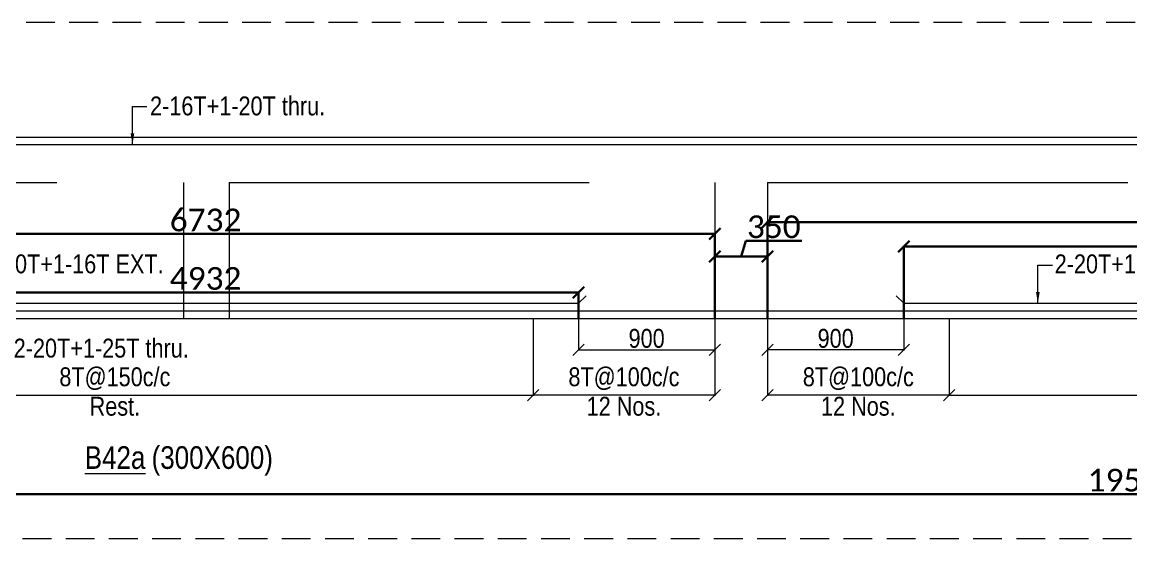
# Model space of a CAD drawing. Header units: millimetres. Extents: x 1112055 to 3390982, y -148532 to 766891.
# Drawn here: x 2913348 to 2928011, y 5592 to 12429 of the extents above; entities that cross this region are included whole.
import ezdxf
from ezdxf.enums import TextEntityAlignment as Align

# ---------------------------------------------------------------- set-up
doc = ezdxf.new("R2010")
doc.units = ezdxf.units.MM
doc.header["$PDMODE"] = 35
doc.header["$PDSIZE"] = -25
doc.linetypes.add('Hidden', pattern=[9.525, 6.35, -3.175])
for name, color, linetype, lineweight in [('B BEAM', 148, 'Continuous', 13), ('B BEAM IN LINE', 250, 'Continuous', 0), ('B STEEL', 34, 'Continuous', 15), ('B STEEL DIM', 216, 'Continuous', 13), ('B STEEL TEXT', 7, 'Continuous', 15), ('B STIRRUPS', 139, 'Continuous', 13), ('B-BEAM DOT', 251, 'Hidden', 9), ('B-BEAM NO', 215, 'Continuous', 18)]:
    doc.layers.add(name, color=color, linetype=linetype, lineweight=lineweight)
doc.styles.add('Cali', font='calibri.ttf')
doc.styles.add('SWINC', font='swissc.ttf')
doc.dimstyles.new('BHOOMI', dxfattribs={"dimtxt": 230, "dimasz": 150, "dimexe": 10, "dimexo": 0, "dimgap": 25, "dimtad": 1, "dimdec": 0, "dimzin": 0, "dimdsep": 46, "dimtxsty": 'SWINC', "dimblk": 'OBLIQUE', "dimcen": 0.09, "dimclrd": 250, "dimclre": 250, "dimclrt": 256, "dimaunit": 1, "dimadec": 3, "dimazin": 0, "dimtfac": 1, "dimtdec": 0, "dimtofl": 0, "dimtmove": 1, "dimatfit": 3, "dimfxl": 100, "dimtolj": 1, "dimtzin": 0, "dimlwd": 9, "dimlwe": 5, "dimarcsym": 0})

# ---------------------------------------------------------------- blocks, each defined once
blk = doc.blocks.new('_Oblique')
at = {"color": 0, "linetype": 'ByBlock', "lineweight": -2}
blk.add_line((-0.5, -0.5), (0.5, 0.5), dxfattribs=at)
blk = doc.blocks.new('*D6175')
at = {"layer": 'B STIRRUPS', "color": 250, "lineweight": 0, "transparency": 16777216}
for p, q in [((2909042, 8509), (2909042, 7485)), ((2920107, 8509), (2920107, 7485)), ((2909042, 7495), (2920107, 7495))]:
    blk.add_line(p, q, dxfattribs=at)
at = {"layer": 'Defpoints', "color": 0, "lineweight": 40, "transparency": 16777216}
for p in [(2909042, 8509), (2920107, 8509), (2920107, 7495)]:
    blk.add_point(p, dxfattribs=at)
at = {"layer": 'B STIRRUPS', "color": 250, "lineweight": 0, "transparency": 16777216, "xscale": 150, "yscale": 150, "zscale": 150, "rotation": 180}
blk.add_blockref('_Oblique', (2909042, 7495), dxfattribs=at)
at = {"layer": 'B STIRRUPS', "color": 250, "lineweight": 0, "transparency": 16777216, "xscale": 150, "yscale": 150, "zscale": 150}
blk.add_blockref('_Oblique', (2920107, 7495), dxfattribs=at)
at = {"layer": 'B STIRRUPS', "transparency": 16777216, "char_height": 250, "attachment_point": 5, "style": 'SWINC'}
for s, insert in [('\\A1;8T@150c/c', (2914574, 7711)), ('Rest.', (2914574, 7345))]:
    blk.add_mtext(s, dxfattribs=dict(at, insert=insert))
blk = doc.blocks.new('*D6176')
at = {"layer": 'B STIRRUPS', "color": 250, "lineweight": 0, "transparency": 16777216}
for p, q in [((2920107, 8509), (2920107, 7485)), ((2922507, 8509), (2922507, 7485)), ((2922507, 7495), (2920107, 7495))]:
    blk.add_line(p, q, dxfattribs=at)
at = {"layer": 'Defpoints', "color": 0, "lineweight": 40, "transparency": 16777216}
for p in [(2920107, 8509), (2922507, 8509), (2920107, 7495)]:
    blk.add_point(p, dxfattribs=at)
at = {"layer": 'B STIRRUPS', "color": 250, "lineweight": 0, "transparency": 16777216, "xscale": 150, "yscale": 150, "zscale": 150}
for p, rotation in [((2920107, 7495), 180.0000497456551), ((2922507, 7495), 4.97456550997683e-05)]:
    blk.add_blockref('_Oblique', p, dxfattribs=dict(at, rotation=rotation))
at = {"layer": 'B STIRRUPS', "transparency": 16777216, "char_height": 250, "attachment_point": 5, "rotation": 0, "style": 'SWINC'}
for s, insert in [('\\A1;8T@100c/c', (2921307, 7711)), ('12 Nos.', (2921307, 7345))]:
    blk.add_mtext(s, dxfattribs=dict(at, insert=insert))
blk = doc.blocks.new('*D6178')
at = {"layer": 'B STEEL DIM', "lineweight": 5, "transparency": 16777216}
for p, q in [((2920707, 8709), (2920707, 8083)), ((2922507, 8509), (2922507, 8083))]:
    blk.add_line(p, q, dxfattribs=at)
at = {"layer": 'B STEEL DIM', "lineweight": 9, "transparency": 16777216}
blk.add_line((2920707, 8093), (2922507, 8093), dxfattribs=at)
at = {"layer": 'Defpoints', "color": 0, "lineweight": 40, "transparency": 16777216}
for p in [(2920707, 8709), (2922507, 8509), (2922507, 8093)]:
    blk.add_point(p, dxfattribs=at)
at = {"layer": 'B STEEL DIM', "lineweight": 9, "transparency": 16777216, "xscale": 150, "yscale": 150, "zscale": 150, "rotation": 180}
blk.add_blockref('_Oblique', (2920707, 8093), dxfattribs=at)
at = {"layer": 'B STEEL DIM', "lineweight": 9, "transparency": 16777216, "xscale": 150, "yscale": 150, "zscale": 150}
blk.add_blockref('_Oblique', (2922507, 8093), dxfattribs=at)
at = {"layer": 'B STEEL DIM', "transparency": 16777216, "insert": (2921607, 8243), "char_height": 250, "attachment_point": 5, "style": 'SWINC'}
blk.add_mtext('\\A1;900', dxfattribs=at)
blk = doc.blocks.new('*D6179')
at = {"layer": 'B STEEL DIM', "lineweight": 5, "transparency": 16777216}
for p, q in [((2925007, 8709), (2925007, 8083)), ((2923207, 8509), (2923207, 8083))]:
    blk.add_line(p, q, dxfattribs=at)
at = {"layer": 'B STEEL DIM', "lineweight": 9, "transparency": 16777216}
blk.add_line((2925007, 8093), (2923207, 8093), dxfattribs=at)
at = {"layer": 'Defpoints', "color": 0, "lineweight": 40, "transparency": 16777216}
for p in [(2925007, 8709), (2923207, 8509), (2923207, 8093)]:
    blk.add_point(p, dxfattribs=at)
at = {"layer": 'B STEEL DIM', "lineweight": 9, "transparency": 16777216, "xscale": 150, "yscale": 150, "zscale": 150, "rotation": 180}
blk.add_blockref('_Oblique', (2923207, 8093), dxfattribs=at)
at = {"layer": 'B STEEL DIM', "lineweight": 9, "transparency": 16777216, "xscale": 150, "yscale": 150, "zscale": 150}
blk.add_blockref('_Oblique', (2925007, 8093), dxfattribs=at)
at = {"layer": 'B STEEL DIM', "transparency": 16777216, "insert": (2924107, 8243), "char_height": 250, "attachment_point": 5, "style": 'SWINC'}
blk.add_mtext('\\A1;900', dxfattribs=at)
blk = doc.blocks.new('*D6181')
at = {"layer": 'B STIRRUPS', "color": 250, "lineweight": 0, "transparency": 16777216}
for p, q in [((2923207, 8509), (2923207, 7485)), ((2925607, 8509), (2925607, 7485)), ((2925607, 7495), (2923207, 7495))]:
    blk.add_line(p, q, dxfattribs=at)
at = {"layer": 'Defpoints', "color": 0, "lineweight": 40, "transparency": 16777216}
for p in [(2923207, 8509), (2925607, 8509), (2923207, 7495)]:
    blk.add_point(p, dxfattribs=at)
at = {"layer": 'B STIRRUPS', "color": 250, "lineweight": 0, "transparency": 16777216, "xscale": 150, "yscale": 150, "zscale": 150}
for p, rotation in [((2923207, 7495), 180.0000497456551), ((2925607, 7495), 4.97456550997683e-05)]:
    blk.add_blockref('_Oblique', p, dxfattribs=dict(at, rotation=rotation))
at = {"layer": 'B STIRRUPS', "transparency": 16777216, "char_height": 250, "attachment_point": 5, "rotation": 0, "style": 'SWINC'}
for s, insert in [('\\A1;8T@100c/c', (2924407, 7711)), ('12 Nos.', (2924407, 7345))]:
    blk.add_mtext(s, dxfattribs=dict(at, insert=insert))
blk = doc.blocks.new('*D6182')
at = {"layer": 'B STIRRUPS', "color": 250, "lineweight": 0, "transparency": 16777216}
for p, q in [((2925607, 8509), (2925607, 7485)), ((2933932, 8509), (2933932, 7485)), ((2925607, 7495), (2933932, 7495))]:
    blk.add_line(p, q, dxfattribs=at)
at = {"layer": 'Defpoints', "color": 0, "lineweight": 40, "transparency": 16777216}
for p in [(2925607, 8509), (2933932, 8509), (2933932, 7495)]:
    blk.add_point(p, dxfattribs=at)
at = {"layer": 'B STIRRUPS', "color": 250, "lineweight": 0, "transparency": 16777216, "xscale": 150, "yscale": 150, "zscale": 150, "rotation": 180}
blk.add_blockref('_Oblique', (2925607, 7495), dxfattribs=at)
at = {"layer": 'B STIRRUPS', "color": 250, "lineweight": 0, "transparency": 16777216, "xscale": 150, "yscale": 150, "zscale": 150}
blk.add_blockref('_Oblique', (2933932, 7495), dxfattribs=at)
at = {"layer": 'B STIRRUPS', "transparency": 16777216, "char_height": 250, "attachment_point": 5, "style": 'SWINC'}
for s, insert in [('\\A1;8T@150c/c', (2929769, 7711)), ('Rest.', (2929769, 7345))]:
    blk.add_mtext(s, dxfattribs=dict(at, insert=insert))
blk = doc.blocks.new('*D6702')
at = {"layer": 'Defpoints', "color": 3, "linetype": 'Hidden', "lineweight": 30, "ltscale": 1000, "transparency": 16777216}
for p, q in [((2908442, 8509), (2908442, 6174)), ((2947622, 8509), (2947622, 6174))]:
    blk.add_line(p, q, dxfattribs=at)
at = {"layer": 'Defpoints', "color": 3, "lineweight": 30, "ltscale": 1000, "transparency": 16777216}
blk.add_line((2908442, 6184), (2947622, 6184), dxfattribs=at)
at = {"layer": 'Defpoints', "color": 0, "lineweight": 40, "transparency": 16777216}
for p in [(2908442, 8509), (2947622, 8509), (2947622, 6184)]:
    blk.add_point(p, dxfattribs=at)
at = {"layer": 'Defpoints', "color": 3, "lineweight": 30, "transparency": 16777216, "xscale": 150, "yscale": 150, "zscale": 150, "rotation": 180}
blk.add_blockref('_Oblique', (2908442, 6184), dxfattribs=at)
at = {"layer": 'Defpoints', "color": 3, "lineweight": 30, "transparency": 16777216, "xscale": 150, "yscale": 150, "zscale": 150}
blk.add_blockref('_Oblique', (2947622, 6184), dxfattribs=at)
at = {"layer": 'Defpoints', "color": 3, "lineweight": 50, "transparency": 16777216, "insert": (2928032, 6367), "char_height": 300, "attachment_point": 5, "style": 'Cali'}
blk.add_mtext('\\A1;19590', dxfattribs=at)
blk = doc.blocks.new('*D6703')
at = {"layer": 'Defpoints', "color": 3, "linetype": 'Hidden', "lineweight": 30, "ltscale": 1000, "transparency": 16777216}
for p, q in [((2909042, 8509), (2909042, 9636)), ((2922507, 8509), (2922507, 9636))]:
    blk.add_line(p, q, dxfattribs=at)
at = {"layer": 'Defpoints', "color": 3, "lineweight": 30, "ltscale": 1000, "transparency": 16777216}
blk.add_line((2909042, 9626), (2922507, 9626), dxfattribs=at)
at = {"layer": 'Defpoints', "color": 0, "lineweight": 40, "transparency": 16777216}
for p in [(2922507, 9626), (2909042, 8509), (2922507, 8509)]:
    blk.add_point(p, dxfattribs=at)
at = {"layer": 'Defpoints', "color": 3, "lineweight": 30, "transparency": 16777216, "xscale": 150, "yscale": 150, "zscale": 150, "rotation": 180}
blk.add_blockref('_Oblique', (2909042, 9626), dxfattribs=at)
at = {"layer": 'Defpoints', "color": 3, "lineweight": 30, "transparency": 16777216, "xscale": 150, "yscale": 150, "zscale": 150}
blk.add_blockref('_Oblique', (2922507, 9626), dxfattribs=at)
at = {"layer": 'Defpoints', "color": 3, "lineweight": 50, "transparency": 16777216, "insert": (2915774, 9810), "char_height": 300, "attachment_point": 5, "style": 'Cali'}
blk.add_mtext('\\A1;6732', dxfattribs=at)
blk = doc.blocks.new('*D6704')
at = {"layer": 'Defpoints', "color": 3, "linetype": 'Hidden', "lineweight": 30, "ltscale": 1000, "transparency": 16777216}
for p, q in [((2923207, 8509), (2923207, 9794)), ((2936332, 8509), (2936332, 9794))]:
    blk.add_line(p, q, dxfattribs=at)
at = {"layer": 'Defpoints', "color": 3, "lineweight": 30, "ltscale": 1000, "transparency": 16777216}
blk.add_line((2923207, 9784), (2936332, 9784), dxfattribs=at)
at = {"layer": 'Defpoints', "color": 0, "lineweight": 40, "transparency": 16777216}
for p in [(2936332, 9784), (2923207, 8509), (2936332, 8509)]:
    blk.add_point(p, dxfattribs=at)
at = {"layer": 'Defpoints', "color": 3, "lineweight": 30, "transparency": 16777216, "xscale": 150, "yscale": 150, "zscale": 150, "rotation": 180}
blk.add_blockref('_Oblique', (2923207, 9784), dxfattribs=at)
at = {"layer": 'Defpoints', "color": 3, "lineweight": 30, "transparency": 16777216, "xscale": 150, "yscale": 150, "zscale": 150}
blk.add_blockref('_Oblique', (2936332, 9784), dxfattribs=at)
at = {"layer": 'Defpoints', "color": 3, "lineweight": 50, "transparency": 16777216, "insert": (2929769, 9967), "char_height": 300, "attachment_point": 5, "style": 'Cali'}
blk.add_mtext('\\A1;6562', dxfattribs=at)
blk = doc.blocks.new('*D6708')
at = {"layer": 'Defpoints', "color": 3, "linetype": 'Hidden', "lineweight": 30, "ltscale": 1000, "transparency": 16777216}
for p, q in [((2925007, 8509), (2925007, 9471)), ((2934532, 8509), (2934532, 9471))]:
    blk.add_line(p, q, dxfattribs=at)
at = {"layer": 'Defpoints', "color": 3, "lineweight": 30, "ltscale": 1000, "transparency": 16777216}
blk.add_line((2934532, 9461), (2925007, 9461), dxfattribs=at)
at = {"layer": 'Defpoints', "color": 0, "lineweight": 40, "transparency": 16777216}
for p in [(2925007, 9461), (2925007, 8509), (2934532, 8509)]:
    blk.add_point(p, dxfattribs=at)
at = {"layer": 'Defpoints', "color": 3, "lineweight": 30, "transparency": 16777216, "xscale": 150, "yscale": 150, "zscale": 150, "rotation": 180}
blk.add_blockref('_Oblique', (2925007, 9461), dxfattribs=at)
at = {"layer": 'Defpoints', "color": 3, "lineweight": 30, "transparency": 16777216, "xscale": 150, "yscale": 150, "zscale": 150}
blk.add_blockref('_Oblique', (2934532, 9461), dxfattribs=at)
at = {"layer": 'Defpoints', "color": 3, "lineweight": 50, "transparency": 16777216, "insert": (2929769, 9645), "char_height": 300, "attachment_point": 5, "style": 'Cali'}
blk.add_mtext('\\A1;4762', dxfattribs=at)
blk = doc.blocks.new('*D6709')
at = {"layer": 'Defpoints', "color": 3, "lineweight": 30, "ltscale": 1000, "transparency": 16777216}
for p, q in [((2922920, 9536), (2922857, 9327)), ((2923658, 9536), (2922920, 9536)), ((2923207, 9327), (2922507, 9327))]:
    blk.add_line(p, q, dxfattribs=at)
at = {"layer": 'Defpoints', "color": 3, "linetype": 'Hidden', "lineweight": 30, "ltscale": 1000, "transparency": 16777216}
for p, q in [((2922507, 8509), (2922507, 9337)), ((2923207, 8509), (2923207, 9337))]:
    blk.add_line(p, q, dxfattribs=at)
at = {"layer": 'Defpoints', "color": 0, "lineweight": 40, "transparency": 16777216}
for p in [(2922507, 9327), (2922507, 8509), (2923207, 8509)]:
    blk.add_point(p, dxfattribs=at)
at = {"layer": 'Defpoints', "color": 3, "lineweight": 30, "transparency": 16777216, "xscale": 150, "yscale": 150, "zscale": 150, "rotation": 180}
blk.add_blockref('_Oblique', (2922507, 9327), dxfattribs=at)
at = {"layer": 'Defpoints', "color": 3, "lineweight": 30, "transparency": 16777216, "xscale": 150, "yscale": 150, "zscale": 150}
blk.add_blockref('_Oblique', (2923207, 9327), dxfattribs=at)
at = {"layer": 'Defpoints', "color": 3, "lineweight": 50, "transparency": 16777216, "insert": (2923289, 9720), "char_height": 300, "attachment_point": 5, "style": 'Cali'}
blk.add_mtext('\\A1;350', dxfattribs=at)
blk = doc.blocks.new('*D6710')
at = {"layer": 'Defpoints', "color": 3, "linetype": 'Hidden', "lineweight": 30, "ltscale": 1000, "transparency": 16777216}
for p, q in [((2910842, 8509), (2910842, 8862)), ((2920707, 8509), (2920707, 8862))]:
    blk.add_line(p, q, dxfattribs=at)
at = {"layer": 'Defpoints', "color": 3, "lineweight": 30, "ltscale": 1000, "transparency": 16777216}
blk.add_line((2920707, 8852), (2910842, 8852), dxfattribs=at)
at = {"layer": 'Defpoints', "color": 0, "lineweight": 40, "transparency": 16777216}
for p in [(2910842, 8852), (2910842, 8509), (2920707, 8509)]:
    blk.add_point(p, dxfattribs=at)
at = {"layer": 'Defpoints', "color": 3, "lineweight": 30, "transparency": 16777216, "xscale": 150, "yscale": 150, "zscale": 150, "rotation": 180}
blk.add_blockref('_Oblique', (2910842, 8852), dxfattribs=at)
at = {"layer": 'Defpoints', "color": 3, "lineweight": 30, "transparency": 16777216, "xscale": 150, "yscale": 150, "zscale": 150}
blk.add_blockref('_Oblique', (2920707, 8852), dxfattribs=at)
at = {"layer": 'Defpoints', "color": 3, "lineweight": 50, "transparency": 16777216, "insert": (2915774, 9036), "char_height": 300, "attachment_point": 5, "style": 'Cali'}
blk.add_mtext('\\A1;4932', dxfattribs=at)

msp = doc.modelspace()

# ---------------------------------------------------------------- linework, layer by layer
at = {"layer": 'B BEAM', "ltscale": 25}
for p, q in [((2908442, 10909.2, 0), (2947621.9, 10909.2, 0)), ((2908442, 8509.2, 0), (2947621.9, 8509.2, 0))]:
    msp.add_line(p, q, dxfattribs=at)
at = {"layer": 'B BEAM IN LINE', "color": 250, "linetype": 'Hidden', "lineweight": 0, "ltscale": 60, "elevation": 0}
msp.add_lwpolyline([(2906541.5, 12428.9), (2948595.1, 12428.9), (2948595.1, 5591.7), (2906541.5, 5591.7)], close=True, dxfattribs=at)
at = {"layer": 'B STEEL', "color": 34, "lineweight": 9, "ltscale": 25}
for p, q in [((2908542, 10809.2, 0), (2947521.9, 10809.2, 0)), ((2920806.9, 8809.2, 0), (2920706.9, 8709.2, 0)), ((2924906.9, 8809.2, 0), (2925006.9, 8709.2, 0)), ((2910842, 8709.2, 0), (2920706.9, 8709.2, 0)), ((2925006.9, 8709.2, 0), (2934531.9, 8709.2, 0)), ((2908642, 8609.2, 0), (2947421.9, 8609.2, 0))]:
    msp.add_line(p, q, dxfattribs=at)
at = {"layer": 'B-BEAM DOT', "linetype": 'Hidden', "ltscale": 750}
for p, q in [((2909042, 10309.2, 0), (2915483.7, 10309.2, 0)), ((2915483.7, 10309.2, 0), (2915483.7, 8509.2, 0)), ((2916083.7, 10309.2, 0), (2916083.7, 8509.2, 0)), ((2916083.7, 10309.2, 0), (2922506.9, 10309.2, 0)), ((2922506.9, 10309.2, 0), (2922506.9, 8509.2, 0)), ((2923206.9, 10309.2, 0), (2923206.9, 8509.2, 0)), ((2923206.9, 10309.2, 0), (2929471.7, 10309.2, 0))]:
    msp.add_line(p, q, dxfattribs=at)

# ---------------------------------------------------------------- texts
at = {"layer": 'B STEEL TEXT', "style": 'SWINC'}
for s, p in [('2-16T+1-20T thru.', (2915039.4, 11195.6, 0)), ('2-20T+1-16T EXT.', (2912839.2, 9105.5, 0)), ('2-20T+1-16T EXT.', (2927004.1, 9105.5, 0)), ('2-20T+1-25T thru.', (2913235.8, 7990.3, 0))]:
    msp.add_text(s, height=250, dxfattribs=at).set_placement(p)
at = {"layer": 'B-BEAM NO', "ltscale": 25, "style": 'SWINC'}
for s, p in [('%%UB42a', (2914576.5, 6517.3, 0)), ('(300X600)', (2915862, 6517.3, 0))]:
    msp.add_text(s, height=300, dxfattribs=at).set_placement(p, align=Align.CENTER)

# ---------------------------------------------------------------- dimensions: what is measured, and where the dimension line sits
at = {"layer": 'B STEEL DIM'}
dim = msp.add_linear_dim(base=(2922506.9, 8092.8, 0), p1=(2920706.9, 8709.2, 0), p2=(2922506.9, 8509.2, 0), angle=180, dimstyle='BHOOMI', override={"dimscale": 1, "dimtxt": 250, "dimlfac": 0.5, "dimtxsty": 'SWINC', "dimblk1": 'Oblique', "dimblk2": 'Oblique', "dimsah": 1, "dimclrd": 256, "dimclre": 256, "dimclrt": 256}, dxfattribs=at)
dim.commit()
dim.dimension.update_dxf_attribs({"geometry": '*D6178', "text_midpoint": (2921606.9, 8242.8, 0)})
dim = msp.add_linear_dim(base=(2923206.9, 8092.8, 0), p1=(2925006.9, 8709.2, 0), p2=(2923206.9, 8509.2, 0), dimstyle='BHOOMI', override={"dimscale": 1, "dimtxt": 250, "dimlfac": 0.5, "dimtxsty": 'SWINC', "dimblk1": 'Oblique', "dimblk2": 'Oblique', "dimsah": 1, "dimclrd": 256, "dimclre": 256, "dimclrt": 256}, dxfattribs=at)
dim.commit()
dim.dimension.update_dxf_attribs({"geometry": '*D6179', "text_midpoint": (2924106.9, 8242.8, 0)})
at = {"layer": 'B STIRRUPS'}
for base, p1, p2, angle, text, picture, middle in [((2920106.9, 7495.2), (2909042, 8509.2, 0), (2920106.9, 8509.2), 180, '8T@150c/c\\XRest. ', '*D6175', (2914574.4, 7495.2)), ((2920106.9, 7495.2), (2922506.9, 8509.2), (2920106.9, 8509.2), 0.00005, '8T@100c/c\\X12 Nos. ', '*D6176', (2921306.9, 7495.2)), ((2923206.9, 7495.2), (2925606.9, 8509.2, 0), (2923206.9, 8509.2, 0), 0.00005, '8T@100c/c\\X12 Nos. ', '*D6181', (2924406.9, 7495.2)), ((2933931.9, 7495.2), (2925606.9, 8509.2), (2933931.9, 8509.2, 0), 180, '8T@150c/c\\XRest. ', '*D6182', (2929769.4, 7495.2))]:
    dim = msp.add_linear_dim(base=base, p1=p1, p2=p2, angle=angle, text=text, dimstyle='BHOOMI', override={"dimscale": 1, "dimtxt": 250, "dimgap": 25, "dimlfac": 0.5, "dimtxsty": 'SWINC', "dimblk1": 'Oblique', "dimblk2": 'Oblique', "dimsah": 1, "dimlwd": 0, "dimlwe": 0}, dxfattribs=at)
    dim.commit()
    dim.dimension.update_dxf_attribs({"geometry": picture, "text_midpoint": middle})
at = {"layer": 'Defpoints', "color": 3, "lineweight": 50, "ltscale": 1000}
for base, p1, p2, picture, middle in [((2936331.8538, 9783.7019), (2923206.8946, 8509.1733, 0), (2936331.8538, 8509.1733, 0), '*D6704', (2929769.3742, 9967.3942)), ((2922506.9, 9626.3), (2909042, 8509.2, 0), (2922506.9, 8509.2, 0), '*D6703', (2915774.4, 9809.9)), ((2922506.9, 9327.4), (2923206.9, 8509.2, 0), (2922506.9, 8509.2, 0), '*D6709', (2922949.5, 9719.8)), ((2925006.8978, 9461.046), (2934531.8506, 8509.1734, 0), (2925006.8978, 8509.1734, 0), '*D6708', (2929769.3742, 9644.7383)), ((2910842, 8852.4), (2920706.9, 8509.2, 0), (2910842, 8509.2, 0), '*D6710', (2915774.4, 9036.1)), ((2947621.9, 6183.5), (2908442, 8509.2, 0), (2947621.9, 8509.2, 0), '*D6702', (2928031.9, 6367.2))]:
    dim = msp.add_linear_dim(base=base, p1=p1, p2=p2, dimstyle='BHOOMI', override={"dimtxt": 300, "dimgap": 30, "dimlfac": 0.5, "dimtxsty": 'Cali', "dimblk1": 'Oblique', "dimblk2": 'Oblique', "dimsah": 1, "dimclrd": 3, "dimclre": 3, "dimclrt": 3, "dimlwd": 30, "dimlwe": 30}, dxfattribs=at)
    dim.commit()
    dim.dimension.update_dxf_attribs({"geometry": picture, "text_midpoint": middle})

# ---------------------------------------------------------------- leaders
at = {"layer": 'B STEEL TEXT'}
for points in [[(2914806.4, 10809.2, 0), (2914806.4, 11311.7, 0), (2914998.6, 11311.7, 0)], [(2926781.6, 8709.2, 0), (2926781.6, 9211.7, 0), (2926973.8, 9211.7, 0)]]:
    msp.add_leader(points, dimstyle='BHOOMI', override={"dimtad": 0, "dimclrd": 256, "dimlwd": 0}, dxfattribs=at)

doc.saveas('drawing.dxf')
